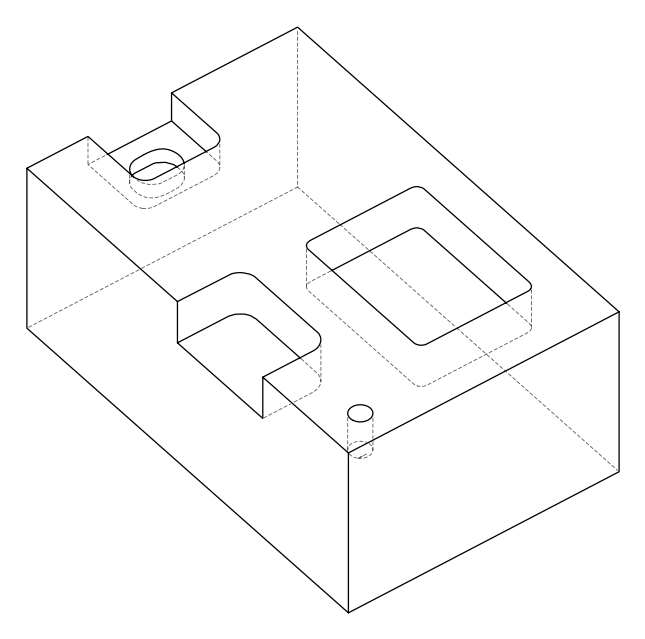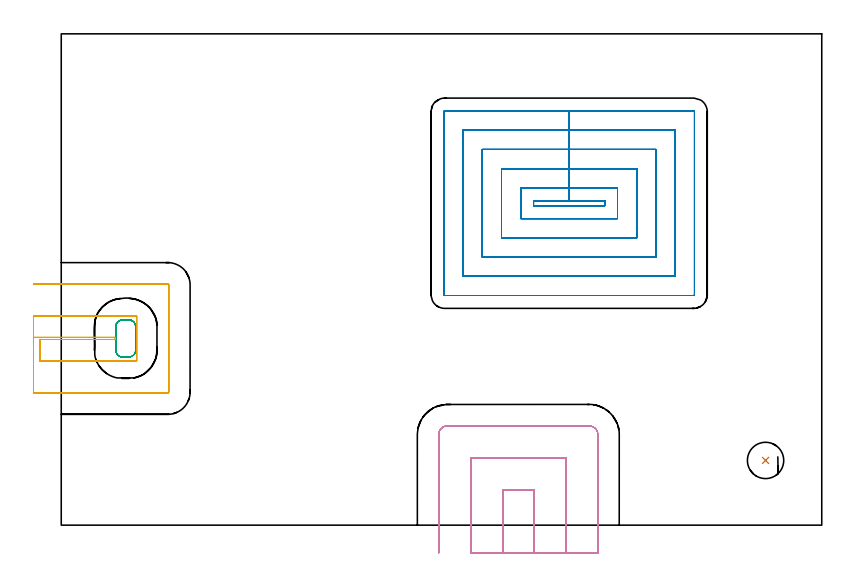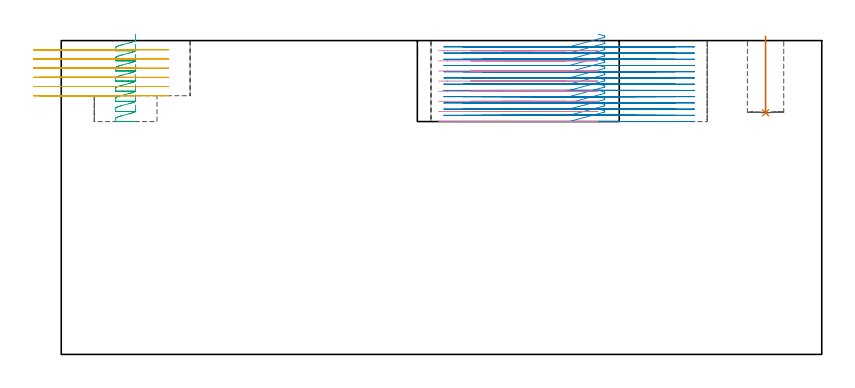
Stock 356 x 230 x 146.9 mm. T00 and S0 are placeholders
(PLAN: 5 operations, 2 tool changes, 55.4 min)
(1 INDEXABLE_INSERT_DRILL_BLIND_HOLE_FROM_SOLID | STEP1POCKET | NXT0302_005 | 0.14 min | 7615 mm3)
(2 MILL_RECTANGULAR_POCKET | POCKET_RECTANGULAR_STRAIGHT | NXT0201_011 | Follow Part, ap 3, ae 75% | 38.45 min | 480947 mm3)
(3 MILL_RECTANGULAR_POCKET_1 | POCKET_RECTANGULAR_STRAIGHT_1 | UGT0201_094 | Follow Part, ap 5, ae 75% | 1.75 min | 35891 mm3)
(4 MILL_SLOT | SLOT_PARTIAL_RECTANGULAR | UGT0201_094 | Follow Part, ap 5, ae 75% | 9.53 min | 199164 mm3)
(5 MILL_SLOT_1 | SLOT_PARTIAL_RECTANGULAR_1 | UGT0201_094 | Follow Part, ap 5, ae 75% | 5.54 min | 84815 mm3)
(TOOL NXT0302_005 | Index. Insert Drill 17mm [880-D1700L20-05] | D17 PA176 FL85 Z2)
(TOOL NXT0201_011 | ENDMILL 12mm [2P460-1200-NA 1630] | D12 FL38 Z6)
(TOOL UGT0201_094 | End mill 20 mm | D20 FL38 Z4)
(OP 1 INDEXABLE_INSERT_DRILL_BLIND_HOLE_FROM_SOLID)
G17 G21 G94 G90
T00 M6
G54
G17 G0 G90 X329.7 Y30.3 S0 M3
G43 Z156.9 H1
G94 G81 G98 Z113.1 F250. R148.9
G80
M5
M2
(OP 2 MILL_RECTANGULAR_POCKET)
G17 G21 G94 G90
T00 M6
G54
G17 G0 G90 X251.374 Y149.5 S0 M3
G43 Z156.9 H1
Z149.9
G94 G1 X254.4 Z149.089 F250.
Y151.9 Z148.446
X237.75 Z143.985
X221.1 F500.
Y149.5
X254.4
Y151.9
X237.75
Y157.9
X215.1
Y143.5
X260.4
Y157.9
X237.75
Y166.9
X206.1
Y134.5
X269.4
Y166.9
X237.75
Y175.9
X197.1
Y125.5
X278.4
Y175.9
X237.75
Y184.9
X188.1
Y116.5
X287.4
Y184.9
X237.75
Y193.9
X179.5
G3 X179.1 Y193.5 R0.4
G1 Y107.9
G3 X179.5 Y107.5 R0.4
G1 X296.
G3 X296.4 Y107.9 R0.4
G1 Y193.5
G3 X296. Y193.9 R0.4
G1 X237.75
X236.75
G0 X251.374 Y149.5 Z146.985
G1 X254.4 Z146.174 F250.
Y151.9 Z145.53
X237.75 Z141.069
X221.1 F500.
Y149.5
X254.4
Y151.9
X237.75
Y157.9
X215.1
Y143.5
X260.4
Y157.9
X237.75
Y166.9
X206.1
Y134.5
X269.4
Y166.9
X237.75
Y175.9
X197.1
Y125.5
X278.4
Y175.9
X237.75
Y184.9
X188.1
Y116.5
X287.4
Y184.9
X237.75
Y193.9
X179.5
G3 X179.1 Y193.5 R0.4
G1 Y107.9
G3 X179.5 Y107.5 R0.4
G1 X296.
G3 X296.4 Y107.9 R0.4
G1 Y193.5
G3 X296. Y193.9 R0.4
G1 X237.75
X236.75
G0 X251.374 Y149.5 Z144.069
G1 X254.4 Z143.258 F250.
Y151.9 Z142.615
X237.75 Z138.154
X221.1 F500.
Y149.5
X254.4
Y151.9
X237.75
Y157.9
X215.1
Y143.5
X260.4
Y157.9
X237.75
Y166.9
X206.1
Y134.5
X269.4
Y166.9
X237.75
Y175.9
X197.1
Y125.5
X278.4
Y175.9
X237.75
Y184.9
X188.1
Y116.5
X287.4
Y184.9
X237.75
Y193.9
X179.5
G3 X179.1 Y193.5 R0.4
G1 Y107.9
G3 X179.5 Y107.5 R0.4
G1 X296.
G3 X296.4 Y107.9 R0.4
G1 Y193.5
G3 X296. Y193.9 R0.4
G1 X237.75
X236.75
G0 X251.374 Y149.5 Z141.154
G1 X254.4 Z140.343 F250.
Y151.9 Z139.7
X237.75 Z135.238
X221.1 F500.
Y149.5
X254.4
Y151.9
X237.75
Y157.9
X215.1
Y143.5
X260.4
Y157.9
X237.75
Y166.9
X206.1
Y134.5
X269.4
Y166.9
X237.75
Y175.9
X197.1
Y125.5
X278.4
Y175.9
X237.75
Y184.9
X188.1
Y116.5
X287.4
Y184.9
X237.75
Y193.9
X179.5
G3 X179.1 Y193.5 R0.4
G1 Y107.9
G3 X179.5 Y107.5 R0.4
G1 X296.
G3 X296.4 Y107.9 R0.4
G1 Y193.5
G3 X296. Y193.9 R0.4
G1 X237.75
X236.75
G0 X251.374 Y149.5 Z138.238
G1 X254.4 Z137.427 F250.
Y151.9 Z136.784
X237.75 Z132.323
X221.1 F500.
Y149.5
X254.4
Y151.9
X237.75
Y157.9
X215.1
Y143.5
X260.4
Y157.9
X237.75
Y166.9
X206.1
Y134.5
X269.4
Y166.9
X237.75
Y175.9
X197.1
Y125.5
X278.4
Y175.9
X237.75
Y184.9
X188.1
Y116.5
X287.4
Y184.9
X237.75
Y193.9
X179.5
G3 X179.1 Y193.5 R0.4
G1 Y107.9
G3 X179.5 Y107.5 R0.4
G1 X296.
G3 X296.4 Y107.9 R0.4
G1 Y193.5
G3 X296. Y193.9 R0.4
G1 X237.75
X236.75
G0 X251.374 Y149.5 Z135.323
G1 X254.4 Z134.512 F250.
Y151.9 Z133.869
X237.75 Z129.408
X221.1 F500.
Y149.5
X254.4
Y151.9
X237.75
Y157.9
X215.1
Y143.5
X260.4
Y157.9
X237.75
Y166.9
X206.1
Y134.5
X269.4
Y166.9
X237.75
Y175.9
X197.1
Y125.5
X278.4
Y175.9
X237.75
Y184.9
X188.1
Y116.5
X287.4
Y184.9
X237.75
Y193.9
X179.5
G3 X179.1 Y193.5 R0.4
G1 Y107.9
G3 X179.5 Y107.5 R0.4
G1 X296.
G3 X296.4 Y107.9 R0.4
G1 Y193.5
G3 X296. Y193.9 R0.4
G1 X237.75
X236.75
G0 X251.374 Y149.5 Z132.408
G1 X254.4 Z131.597 F250.
Y151.9 Z130.954
X237.75 Z126.492
X221.1 F500.
Y149.5
X254.4
Y151.9
X237.75
Y157.9
X215.1
Y143.5
X260.4
Y157.9
X237.75
Y166.9
X206.1
Y134.5
X269.4
Y166.9
X237.75
Y175.9
X197.1
Y125.5
X278.4
Y175.9
X237.75
Y184.9
X188.1
Y116.5
X287.4
Y184.9
X237.75
Y193.9
X179.5
G3 X179.1 Y193.5 R0.4
G1 Y107.9
G3 X179.5 Y107.5 R0.4
G1 X296.
G3 X296.4 Y107.9 R0.4
G1 Y193.5
G3 X296. Y193.9 R0.4
G1 X237.75
X236.75
G0 X251.374 Y149.5 Z129.492
G1 X254.4 Z128.681 F250.
Y151.9 Z128.038
X237.75 Z123.577
X221.1 F500.
Y149.5
X254.4
Y151.9
X237.75
Y157.9
X215.1
Y143.5
X260.4
Y157.9
X237.75
Y166.9
X206.1
Y134.5
X269.4
Y166.9
X237.75
Y175.9
X197.1
Y125.5
X278.4
Y175.9
X237.75
Y184.9
X188.1
Y116.5
X287.4
Y184.9
X237.75
Y193.9
X179.5
G3 X179.1 Y193.5 R0.4
G1 Y107.9
G3 X179.5 Y107.5 R0.4
G1 X296.
G3 X296.4 Y107.9 R0.4
G1 Y193.5
G3 X296. Y193.9 R0.4
G1 X237.75
X236.75
G0 X251.374 Y149.5 Z126.577
G1 X254.4 Z125.766 F250.
Y151.9 Z125.123
X237.75 Z120.662
X221.1 F500.
Y149.5
X254.4
Y151.9
X237.75
Y157.9
X215.1
Y143.5
X260.4
Y157.9
X237.75
Y166.9
X206.1
Y134.5
X269.4
Y166.9
X237.75
Y175.9
X197.1
Y125.5
X278.4
Y175.9
X237.75
Y184.9
X188.1
Y116.5
X287.4
Y184.9
X237.75
Y193.9
X179.5
G3 X179.1 Y193.5 R0.4
G1 Y107.9
G3 X179.5 Y107.5 R0.4
G1 X296.
G3 X296.4 Y107.9 R0.4
G1 Y193.5
G3 X296. Y193.9 R0.4
G1 X237.75
X236.75
G0 X251.374 Y149.5 Z123.662
G1 X254.4 Z122.851 F250.
Y151.9 Z122.207
X237.75 Z117.746
X221.1 F500.
Y149.5
X254.4
Y151.9
X237.75
Y157.9
X215.1
Y143.5
X260.4
Y157.9
X237.75
Y166.9
X206.1
Y134.5
X269.4
Y166.9
X237.75
Y175.9
X197.1
Y125.5
X278.4
Y175.9
X237.75
Y184.9
X188.1
Y116.5
X287.4
Y184.9
X237.75
Y193.9
X179.5
G3 X179.1 Y193.5 R0.4
G1 Y107.9
G3 X179.5 Y107.5 R0.4
G1 X296.
G3 X296.4 Y107.9 R0.4
G1 Y193.5
G3 X296. Y193.9 R0.4
G1 X237.75
X236.75
G0 X251.374 Y149.5 Z120.746
G1 X254.4 Z119.935 F250.
Y151.9 Z119.292
X237.75 Z114.831
X221.1 F500.
Y149.5
X254.4
Y151.9
X237.75
Y157.9
X215.1
Y143.5
X260.4
Y157.9
X237.75
Y166.9
X206.1
Y134.5
X269.4
Y166.9
X237.75
Y175.9
X197.1
Y125.5
X278.4
Y175.9
X237.75
Y184.9
X188.1
Y116.5
X287.4
Y184.9
X237.75
Y193.9
X179.5
G3 X179.1 Y193.5 R0.4
G1 Y107.9
G3 X179.5 Y107.5 R0.4
G1 X296.
G3 X296.4 Y107.9 R0.4
G1 Y193.5
G3 X296. Y193.9 R0.4
G1 X237.75
X236.75
G0 X251.374 Y149.5 Z117.831
G1 X254.4 Z117.02 F250.
Y151.9 Z116.377
X237.75 Z111.915
X221.1 F500.
Y149.5
X254.4
Y151.9
X237.75
Y157.9
X215.1
Y143.5
X260.4
Y157.9
X237.75
Y166.9
X206.1
Y134.5
X269.4
Y166.9
X237.75
Y175.9
X197.1
Y125.5
X278.4
Y175.9
X237.75
Y184.9
X188.1
Y116.5
X287.4
Y184.9
X237.75
Y193.9
X179.5
G3 X179.1 Y193.5 R0.4
G1 Y107.9
G3 X179.5 Y107.5 R0.4
G1 X296.
G3 X296.4 Y107.9 R0.4
G1 Y193.5
G3 X296. Y193.9 R0.4
G1 X237.75
X236.75
G0 X251.374 Y149.5 Z114.915
G1 X254.4 Z114.104 F250.
Y151.9 Z113.461
X237.75 Z109.
X221.1 F500.
Y149.5
X254.4
Y151.9
X237.75
Y157.9
X215.1
Y143.5
X260.4
Y157.9
X237.75
Y166.9
X206.1
Y134.5
X269.4
Y166.9
X237.75
Y175.9
X197.1
Y125.5
X278.4
Y175.9
X237.75
Y184.9
X188.1
Y116.5
X287.4
Y184.9
X237.75
Y193.9
X179.5
G3 X179.1 Y193.5 R0.4
G1 Y107.9
G3 X179.5 Y107.5 R0.4
G1 X296.
G3 X296.4 Y107.9 R0.4
G1 Y193.5
G3 X296. Y193.9 R0.4
G1 X237.75
X236.75
G0 Z156.9
M5
M2
(OP 3 MILL_RECTANGULAR_POCKET_1)
G17 G21 G94 G90
T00 M6
G54
G17 G0 G90 X34.8 Y82.483 S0 M3
G43 Z156.9 H0
Z149.9
G94 G1 Y92.9 Z147.109 F250.
Y93.079 Z147.061
X34.74 Y93.542 Z146.936
X34.613 Y93.992 Z146.81
X34.422 Y94.418 Z146.685
X34.172 Y94.813 Z146.56
X33.866 Y95.166 Z146.435
X33.513 Y95.472 Z146.31
X33.118 Y95.722 Z146.185
X32.692 Y95.913 Z146.059
X32.242 Y96.04 Z145.934
X31.779 Y96.1 Z145.809
X28.521 Z144.936
X28.058 Y96.04 Z144.811
X27.608 Y95.913 Z144.686
X27.182 Y95.722 Z144.56
X26.787 Y95.472 Z144.435
X26.434 Y95.166 Z144.31
X26.128 Y94.813 Z144.185
X25.878 Y94.418 Z144.06
X25.687 Y93.992 Z143.934
X25.56 Y93.542 Z143.809
X25.5 Y93.079 Z143.684
Y87.4 Z142.162
Y81.9 F500.
G3 X28.7 Y78.7 R3.2
G1 X31.6
G3 X34.8 Y81.9 R3.2
G1 Y92.9
G3 X31.6 Y96.1 R3.2
G1 X28.7
G3 X25.5 Y92.9 R3.2
G1 Y87.4
Y86.4
G0 X34.8 Y82.483 Z145.162
G1 Y92.9 Z142.371 F250.
Y93.079 Z142.323
X34.74 Y93.542 Z142.198
X34.613 Y93.992 Z142.073
X34.422 Y94.418 Z141.948
X34.172 Y94.813 Z141.823
X33.866 Y95.166 Z141.697
X33.513 Y95.472 Z141.572
X33.118 Y95.722 Z141.447
X32.692 Y95.913 Z141.322
X32.242 Y96.04 Z141.197
X31.779 Y96.1 Z141.071
X28.521 Z140.198
X28.058 Y96.04 Z140.073
X27.608 Y95.913 Z139.948
X27.182 Y95.722 Z139.823
X26.787 Y95.472 Z139.698
X26.434 Y95.166 Z139.573
X26.128 Y94.813 Z139.447
X25.878 Y94.418 Z139.322
X25.687 Y93.992 Z139.197
X25.56 Y93.542 Z139.072
X25.5 Y93.079 Z138.947
Y87.4 Z137.425
Y81.9 F500.
G3 X28.7 Y78.7 R3.2
G1 X31.6
G3 X34.8 Y81.9 R3.2
G1 Y92.9
G3 X31.6 Y96.1 R3.2
G1 X28.7
G3 X25.5 Y92.9 R3.2
G1 Y87.4
Y86.4
G0 X34.8 Y82.483 Z140.425
G1 Y92.9 Z137.634 F250.
Y93.079 Z137.586
X34.74 Y93.542 Z137.461
X34.613 Y93.992 Z137.335
X34.422 Y94.418 Z137.21
X34.172 Y94.813 Z137.085
X33.866 Y95.166 Z136.96
X33.513 Y95.472 Z136.835
X33.118 Y95.722 Z136.71
X32.692 Y95.913 Z136.584
X32.242 Y96.04 Z136.459
X31.779 Y96.1 Z136.334
X28.521 Z135.461
X28.058 Y96.04 Z135.336
X27.608 Y95.913 Z135.211
X27.182 Y95.722 Z135.085
X26.787 Y95.472 Z134.96
X26.434 Y95.166 Z134.835
X26.128 Y94.813 Z134.71
X25.878 Y94.418 Z134.585
X25.687 Y93.992 Z134.459
X25.56 Y93.542 Z134.334
X25.5 Y93.079 Z134.209
Y87.4 Z132.687
Y81.9 F500.
G3 X28.7 Y78.7 R3.2
G1 X31.6
G3 X34.8 Y81.9 R3.2
G1 Y92.9
G3 X31.6 Y96.1 R3.2
G1 X28.7
G3 X25.5 Y92.9 R3.2
G1 Y87.4
Y86.4
G0 X34.8 Y82.483 Z135.687
G1 Y92.9 Z132.896 F250.
Y93.079 Z132.848
X34.74 Y93.542 Z132.723
X34.613 Y93.992 Z132.598
X34.422 Y94.418 Z132.473
X34.172 Y94.813 Z132.348
X33.866 Y95.166 Z132.222
X33.513 Y95.472 Z132.097
X33.118 Y95.722 Z131.972
X32.692 Y95.913 Z131.847
X32.242 Y96.04 Z131.722
X31.779 Y96.1 Z131.596
X28.521 Z130.724
X28.058 Y96.04 Z130.598
X27.608 Y95.913 Z130.473
X27.182 Y95.722 Z130.348
X26.787 Y95.472 Z130.223
X26.434 Y95.166 Z130.098
X26.128 Y94.813 Z129.972
X25.878 Y94.418 Z129.847
X25.687 Y93.992 Z129.722
X25.56 Y93.542 Z129.597
X25.5 Y93.079 Z129.472
Y87.4 Z127.95
Y81.9 F500.
G3 X28.7 Y78.7 R3.2
G1 X31.6
G3 X34.8 Y81.9 R3.2
G1 Y92.9
G3 X31.6 Y96.1 R3.2
G1 X28.7
G3 X25.5 Y92.9 R3.2
G1 Y87.4
Y86.4
G0 X34.8 Y82.483 Z130.95
G1 Y92.9 Z128.159 F250.
Y93.079 Z128.111
X34.74 Y93.542 Z127.986
X34.613 Y93.992 Z127.861
X34.422 Y94.418 Z127.735
X34.172 Y94.813 Z127.61
X33.866 Y95.166 Z127.485
X33.513 Y95.472 Z127.36
X33.118 Y95.722 Z127.235
X32.692 Y95.913 Z127.109
X32.242 Y96.04 Z126.984
X31.779 Y96.1 Z126.859
X28.521 Z125.986
X28.058 Y96.04 Z125.861
X27.608 Y95.913 Z125.736
X27.182 Y95.722 Z125.61
X26.787 Y95.472 Z125.485
X26.434 Y95.166 Z125.36
X26.128 Y94.813 Z125.235
X25.878 Y94.418 Z125.11
X25.687 Y93.992 Z124.985
X25.56 Y93.542 Z124.859
X25.5 Y93.079 Z124.734
Y87.4 Z123.212
Y81.9 F500.
G3 X28.7 Y78.7 R3.2
G1 X31.6
G3 X34.8 Y81.9 R3.2
G1 Y92.9
G3 X31.6 Y96.1 R3.2
G1 X28.7
G3 X25.5 Y92.9 R3.2
G1 Y87.4
Y86.4
G0 X34.8 Y82.483 Z126.212
G1 Y92.9 Z123.421 F250.
Y93.079 Z123.373
X34.74 Y93.542 Z123.248
X34.613 Y93.992 Z123.123
X34.422 Y94.418 Z122.998
X34.172 Y94.813 Z122.873
X33.866 Y95.166 Z122.747
X33.513 Y95.472 Z122.622
X33.118 Y95.722 Z122.497
X32.692 Y95.913 Z122.372
X32.242 Y96.04 Z122.247
X31.779 Y96.1 Z122.122
X28.521 Z121.249
X28.058 Y96.04 Z121.123
X27.608 Y95.913 Z120.998
X27.182 Y95.722 Z120.873
X26.787 Y95.472 Z120.748
X26.434 Y95.166 Z120.623
X26.128 Y94.813 Z120.497
X25.878 Y94.418 Z120.372
X25.687 Y93.992 Z120.247
X25.56 Y93.542 Z120.122
X25.5 Y93.079 Z119.997
Y87.4 Z118.475
Y81.9 F500.
G3 X28.7 Y78.7 R3.2
G1 X31.6
G3 X34.8 Y81.9 R3.2
G1 Y92.9
G3 X31.6 Y96.1 R3.2
G1 X28.7
G3 X25.5 Y92.9 R3.2
G1 Y87.4
Y86.4
G0 X34.8 Y82.483 Z121.475
G1 Y92.9 Z118.684 F250.
Y93.079 Z118.636
X34.74 Y93.542 Z118.511
X34.613 Y93.992 Z118.386
X34.422 Y94.418 Z118.26
X34.172 Y94.813 Z118.135
X33.866 Y95.166 Z118.01
X33.513 Y95.472 Z117.885
X33.118 Y95.722 Z117.76
X32.692 Y95.913 Z117.634
X32.242 Y96.04 Z117.509
X31.779 Y96.1 Z117.384
X28.521 Z116.511
X28.058 Y96.04 Z116.386
X27.608 Y95.913 Z116.261
X27.182 Y95.722 Z116.135
X26.787 Y95.472 Z116.01
X26.434 Y95.166 Z115.885
X26.128 Y94.813 Z115.76
X25.878 Y94.418 Z115.635
X25.687 Y93.992 Z115.51
X25.56 Y93.542 Z115.384
X25.5 Y93.079 Z115.259
Y87.4 Z113.737
Y81.9 F500.
G3 X28.7 Y78.7 R3.2
G1 X31.6
G3 X34.8 Y81.9 R3.2
G1 Y92.9
G3 X31.6 Y96.1 R3.2
G1 X28.7
G3 X25.5 Y92.9 R3.2
G1 Y87.4
Y86.4
G0 X34.8 Y82.483 Z116.737
G1 Y92.9 Z113.946 F250.
Y93.079 Z113.898
X34.74 Y93.542 Z113.773
X34.613 Y93.992 Z113.648
X34.422 Y94.418 Z113.523
X34.172 Y94.813 Z113.398
X33.866 Y95.166 Z113.272
X33.513 Y95.472 Z113.147
X33.118 Y95.722 Z113.022
X32.692 Y95.913 Z112.897
X32.242 Y96.04 Z112.772
X31.779 Y96.1 Z112.647
X28.521 Z111.774
X28.058 Y96.04 Z111.648
X27.608 Y95.913 Z111.523
X27.182 Y95.722 Z111.398
X26.787 Y95.472 Z111.273
X26.434 Y95.166 Z111.148
X26.128 Y94.813 Z111.022
X25.878 Y94.418 Z110.897
X25.687 Y93.992 Z110.772
X25.56 Y93.542 Z110.647
X25.5 Y93.079 Z110.522
Y87.4 Z109.
Y81.9 F500.
G3 X28.7 Y78.7 R3.2
G1 X31.6
G3 X34.8 Y81.9 R3.2
G1 Y92.9
G3 X31.6 Y96.1 R3.2
G1 X28.7
G3 X25.5 Y92.9 R3.2
G1 Y87.4
Y86.4
G0 Z156.9
M5
M2
(OP 4 MILL_SLOT)
G17 G21 G94 G90
T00 M6
G54
G17 G0 G90 X221.2 Y-13. S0 M3
G43 Z156.9 H0
Z142.162
G94 G1 Y-10. F250.
Y16.5 F500.
X206.7
Y-10.
Y-13. F250.
X236.2
Y-10.
Y31.5 F500.
X191.7
Y-10.
Y-13. F250.
X251.2
Y-10.
Y42.4 F500.
G3 X247.1 Y46.5 R4.1
G1 X180.8
G3 X176.7 Y42.4 R4.1
G1 Y-10.
Y-13. F250.
G0 X221.2 Z137.425
G1 Y-10.
Y16.5 F500.
X206.7
Y-10.
Y-13. F250.
X236.2
Y-10.
Y31.5 F500.
X191.7
Y-10.
Y-13. F250.
X251.2
Y-10.
Y42.4 F500.
G3 X247.1 Y46.5 R4.1
G1 X180.8
G3 X176.7 Y42.4 R4.1
G1 Y-10.
Y-13. F250.
G0 X221.2 Z132.687
G1 Y-10.
Y16.5 F500.
X206.7
Y-10.
Y-13. F250.
X236.2
Y-10.
Y31.5 F500.
X191.7
Y-10.
Y-13. F250.
X251.2
Y-10.
Y42.4 F500.
G3 X247.1 Y46.5 R4.1
G1 X180.8
G3 X176.7 Y42.4 R4.1
G1 Y-10.
Y-13. F250.
G0 X221.2 Z127.95
G1 Y-10.
Y16.5 F500.
X206.7
Y-10.
Y-13. F250.
X236.2
Y-10.
Y31.5 F500.
X191.7
Y-10.
Y-13. F250.
X251.2
Y-10.
Y42.4 F500.
G3 X247.1 Y46.5 R4.1
G1 X180.8
G3 X176.7 Y42.4 R4.1
G1 Y-10.
Y-13. F250.
G0 X221.2 Z123.212
G1 Y-10.
Y16.5 F500.
X206.7
Y-10.
Y-13. F250.
X236.2
Y-10.
Y31.5 F500.
X191.7
Y-10.
Y-13. F250.
X251.2
Y-10.
Y42.4 F500.
G3 X247.1 Y46.5 R4.1
G1 X180.8
G3 X176.7 Y42.4 R4.1
G1 Y-10.
Y-13. F250.
G0 X221.2 Z118.475
G1 Y-10.
Y16.5 F500.
X206.7
Y-10.
Y-13. F250.
X236.2
Y-10.
Y31.5 F500.
X191.7
Y-10.
Y-13. F250.
X251.2
Y-10.
Y42.4 F500.
G3 X247.1 Y46.5 R4.1
G1 X180.8
G3 X176.7 Y42.4 R4.1
G1 Y-10.
Y-13. F250.
G0 X221.2 Z113.737
G1 Y-10.
Y16.5 F500.
X206.7
Y-10.
Y-13. F250.
X236.2
Y-10.
Y31.5 F500.
X191.7
Y-10.
Y-13. F250.
X251.2
Y-10.
Y42.4 F500.
G3 X247.1 Y46.5 R4.1
G1 X180.8
G3 X176.7 Y42.4 R4.1
G1 Y-10.
Y-13. F250.
G0 X221.2 Z109.
G1 Y-10.
Y16.5 F500.
X206.7
Y-10.
Y-13. F250.
X236.2
Y-10.
Y31.5 F500.
X191.7
Y-10.
Y-13. F250.
X251.2
Y-10.
Y42.4 F500.
G3 X247.1 Y46.5 R4.1
G1 X180.8
G3 X176.7 Y42.4 R4.1
G1 Y-10.
Y-13. F250.
G0 Z156.9
M5
M2
(OP 5 MILL_SLOT_1)
G17 G21 G94 G90
T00 M6
G54
G17 G0 G90 X-13. Y87.9 S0 M3
G43 Z156.9 H0
Z142.6
G94 G1 X-10. F250.
X25.3 F500.
Y86.9
X-10.
Y76.9
X35.3
Y97.9
X-10.
X-13. F250.
Y61.9
X-10.
X49.9 F500.
G3 X50.3 Y62.3 R0.4
G1 Y112.5
G3 X49.9 Y112.9 R0.4
G1 X-10.
X-13. F250.
G0 Y87.9 Z138.3
G1 X-10.
X25.3 F500.
Y86.9
X-10.
Y76.9
X35.3
Y97.9
X-10.
X-13. F250.
Y61.9
X-10.
X49.9 F500.
G3 X50.3 Y62.3 R0.4
G1 Y112.5
G3 X49.9 Y112.9 R0.4
G1 X-10.
X-13. F250.
G0 Y87.9 Z134.
G1 X-10.
X25.3 F500.
Y86.9
X-10.
Y76.9
X35.3
Y97.9
X-10.
X-13. F250.
Y61.9
X-10.
X49.9 F500.
G3 X50.3 Y62.3 R0.4
G1 Y112.5
G3 X49.9 Y112.9 R0.4
G1 X-10.
X-13. F250.
G0 Y87.9 Z129.7
G1 X-10.
X25.3 F500.
Y86.9
X-10.
Y76.9
X35.3
Y97.9
X-10.
X-13. F250.
Y61.9
X-10.
X49.9 F500.
G3 X50.3 Y62.3 R0.4
G1 Y112.5
G3 X49.9 Y112.9 R0.4
G1 X-10.
X-13. F250.
G0 Y87.9 Z125.4
G1 X-10.
X25.3 F500.
Y86.9
X-10.
Y76.9
X35.3
Y97.9
X-10.
X-13. F250.
Y61.9
X-10.
X49.9 F500.
G3 X50.3 Y62.3 R0.4
G1 Y112.5
G3 X49.9 Y112.9 R0.4
G1 X-10.
X-13. F250.
G0 Y87.9 Z121.1
G1 X-10.
X25.3 F500.
Y86.9
X-10.
Y76.9
X35.3
Y97.9
X-10.
X-13. F250.
Y61.9
X-10.
X49.9 F500.
G3 X50.3 Y62.3 R0.4
G1 Y112.5
G3 X49.9 Y112.9 R0.4
G1 X-10.
X-13. F250.
G0 Z156.9
M5
M2
